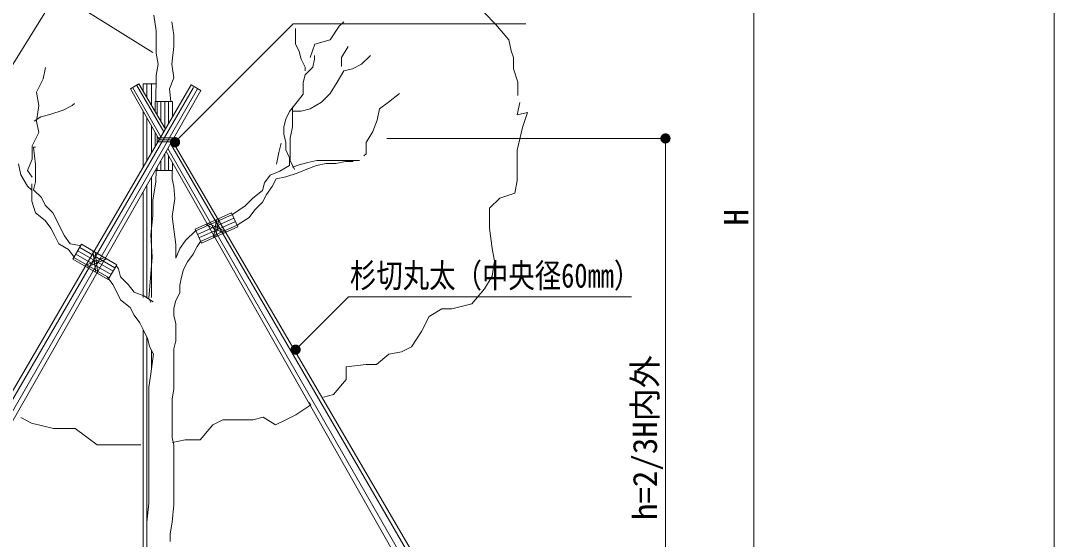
# Model space of a CAD drawing. Units: millimetres, scale not verified. Extents: x 161 to 2899, y 2060 to 3927.
# Drawn here: x 1885 to 2899, y 2893 to 3401 of the extents above; entities that cross this region are included whole.
import ezdxf
from ezdxf.enums import TextEntityAlignment as Align

# ---------------------------------------------------------------- set-up
doc = ezdxf.new("R2010")
doc.units = ezdxf.units.MM
doc.header["$LTSCALE"] = 10
for name, color, linetype, lineweight in [('_0-0_', 7, 'Continuous', 13), ('寸法', 1, 'Continuous', 13), ('本体', 7, 'Continuous', 13)]:
    doc.layers.add(name, color=color, linetype=linetype, lineweight=lineweight)
doc.styles.add('ＭＳ ゴシック', font='')
doc.styles.get('ＭＳ ゴシック').set_extended_font_data('MS Gothic')

# ---------------------------------------------------------------- blocks, each defined once
blk = doc.blocks.new('filled_dot')
at = {"color": 0, "linetype": 'Continuous', "lineweight": -2, "const_width": 1.25}
blk.add_lwpolyline([(-0.625, 0, 1), (0.625, 0, 1)], format="xyb", close=True, dxfattribs=at)

msp = doc.modelspace()

# ---------------------------------------------------------------- linework, layer by layer
at = {"layer": '_0-0_', "color": 6}
msp.add_lwpolyline([(2898.74, 3871.94), (160.62, 3871.94), (160.62, 2060.13), (2898.74, 2060.13)], close=True, dxfattribs=at)
at = {"layer": '寸法'}
for p, q in [((2604.01, 3718.12), (2604.01, 2699.42)), ((2014.35, 3370.28), (1920.65, 3428.7)), ((1496.49, 2748.34), (1915.36, 3420.21)), ((2243.83, 3286.01), (2517.23, 3286.01)), ((2517.23, 3286.01), (2517.23, 2699.42))]:
    msp.add_line(p, q, dxfattribs=at)
at = {"layer": '本体'}
for p, q in [((2339.64, 3409.13), (2350.6, 3398.17)), ((2015.31, 3406.94), (2017.5, 3391.6)), ((2032.84, 3400.36), (2035.04, 3387.21)), ((2197.2, 3395.98), (2201.58, 3400.36)), ((2350.6, 3398.17), (2363.74, 3382.83)), ((2017.5, 3391.6), (2017.5, 3380.64)), ((2035.04, 3387.21), (2035.04, 3376.26)), ((2154.17, 3393.88), (2154.17, 3386.31)), ((2188.43, 3382.83), (2197.2, 3395.98)), ((2017.5, 3380.64), (2017.5, 3369.68)), ((2154.17, 3386.31), (2154.17, 3378.75)), ((2154.17, 3378.75), (2157.95, 3371.18)), ((2168.71, 3365.3), (2173.09, 3378.45)), ((2173.09, 3378.45), (2188.43, 3382.83)), ((2363.74, 3382.83), (2365.94, 3371.87)), ((2017.5, 3369.68), (2019.7, 3358.73)), ((2035.04, 3376.26), (2032.84, 3358.73)), ((2157.95, 3371.18), (2159.84, 3363.62)), ((2173.08, 3363.62), (2173.08, 3367.4)), ((2205.96, 3376.26), (2199.39, 3365.3)), ((2219.11, 3358.73), (2227.88, 3367.49)), ((2365.94, 3371.87), (2368.13, 3365.3)), ((2019.7, 3358.73), (2017.5, 3347.77)), ((2032.84, 3358.73), (2035.04, 3345.58)), ((2159.84, 3363.62), (2163.62, 3356.05)), ((2171.19, 3356.05), (2173.08, 3363.62)), ((2199.39, 3365.3), (2199.39, 3356.54)), ((2210.35, 3354.34), (2219.11, 3358.73)), ((2368.13, 3365.3), (2368.13, 3354.34)), ((1908.96, 3355.42), (1906.77, 3344.46)), ((2017.5, 3347.77), (2017.37, 3322.26)), ((2161.73, 3340.92), (2163.62, 3348.49)), ((2163.62, 3348.49), (2171.19, 3356.05)), ((2163.62, 3356.05), (2163.62, 3352.27)), ((2195.01, 3341.2), (2201.58, 3352.15)), ((2201.58, 3352.15), (2210.35, 3354.34)), ((2368.13, 3354.34), (2372.51, 3341.2)), ((2051.99, 3338.45), (1705.56, 2745.62)), ((1906.77, 3344.46), (1900.19, 3331.31)), ((1992.38, 3334.74), (2000.68, 3339.45)), ((2026.63, 3295.05), (2000.68, 3339.45)), ((2004.69, 3339.63), (2017.46, 3339.63)), ((2004.69, 3332.98), (2004.69, 3339.63)), ((2035.04, 3345.58), (2030.65, 3334.62)), ((2051.99, 3338.45), (2061.32, 3333)), ((2161.73, 3329.57), (2161.73, 3340.92)), ((2188.43, 3330.24), (2195.01, 3341.2)), ((2372.51, 3341.2), (2372.51, 3330.24)), ((1714.43, 2724.15), (2061.32, 3333)), ((1900.19, 3331.31), (1902.38, 3318.16)), ((1992.38, 3334.74), (2020.69, 3284.89)), ((2030.65, 3334.62), (2031.94, 3322.26)), ((2156.06, 3322.01), (2161.73, 3329.57)), ((2179.67, 3321.47), (2188.43, 3330.24)), ((2256.37, 3330.24), (2245.41, 3321.47)), ((2372.51, 3330.24), (2372.51, 3328.05)), ((1902.38, 3318.16), (1900.19, 3302.82)), ((1926.49, 3313.78), (1935.25, 3318.16)), ((1935.25, 3318.16), (1937.45, 3320.35)), ((2016.6, 3322.26), (2033.53, 3322.26)), ((2016.6, 3322.26), (2016.6, 3312.22)), ((2033.53, 3322.26), (2033.53, 3306.76)), ((2148.49, 3312.55), (2156.06, 3322.01)), ((2151.18, 3317.09), (2151.18, 3308.32)), ((2168.71, 3314.9), (2179.67, 3321.47)), ((2245.41, 3321.47), (2236.64, 3314.9)), ((2371.89, 3309.05), (2374.36, 3321.4)), ((1898, 3302.82), (1904.57, 3307.2)), ((1904.57, 3307.2), (1913.34, 3309.4)), ((1913.34, 3309.4), (1926.49, 3313.78)), ((2004.69, 3257.51), (2004.69, 3313.07)), ((2144.71, 3304.99), (2148.49, 3312.55)), ((2151.18, 3312.71), (2159.94, 3312.71)), ((2151.18, 3308.32), (2151.18, 3297.37)), ((2159.94, 3312.71), (2168.71, 3314.9)), ((2236.64, 3314.9), (2234.45, 3303.94)), ((2381.77, 3311.52), (2371.89, 3309.05)), ((2376.83, 3296.7), (2381.77, 3311.52)), ((1900.19, 3302.82), (1902.38, 3291.87)), ((2142.82, 3297.42), (2144.71, 3304.99)), ((2142.82, 3289.86), (2142.82, 3297.42)), ((2151.18, 3297.37), (2148.99, 3286.41)), ((2234.45, 3303.94), (2230.07, 3292.98)), ((2371.89, 3274.48), (2376.83, 3296.7)), ((1902.38, 3291.87), (1895.81, 3278.72)), ((2016.6, 3292.1), (2016.6, 3277.79)), ((2019.34, 3286.73), (2034.96, 3286.73)), ((2144.71, 3282.29), (2142.82, 3289.86)), ((2148.99, 3286.41), (2148.99, 3275.45)), ((2230.07, 3292.98), (2223.49, 3282.03)), ((1895.81, 3278.72), (1895.81, 3265.57)), ((1897.38, 3277.39), (1899.27, 3277.39)), ((1899.27, 3260.37), (1897.38, 3277.39)), ((2019.34, 3282.73), (2033.16, 3282.73)), ((2020.6, 3284.73), (2033.82, 3284.73)), ((2374.46, 2700.07), (2033.85, 3282.71)), ((2138.03, 3272.12), (2140.33, 3281.29)), ((2144.71, 3274.73), (2144.71, 3282.29)), ((2223.49, 3282.03), (2223.49, 3271.07)), ((1895.81, 3265.57), (1891.43, 3254.61)), ((2027.29, 3273.27), (2352.97, 2699.82)), ((2135.74, 3260.65), (2138.03, 3272.12)), ((2148.49, 3267.16), (2144.71, 3274.73)), ((2148.49, 3259.6), (2148.49, 3267.16)), ((2148.99, 3275.45), (2148.99, 3264.5)), ((2223.49, 3271.07), (2221.3, 3268.88)), ((2371.89, 3244.84), (2371.89, 3274.48)), ((1882.66, 3261.19), (1884.85, 3250.23)), ((1899.27, 3252.81), (1899.27, 3260.37)), ((2033.53, 3262.29), (2033.53, 3254.73)), ((2139.04, 3253.93), (2148.49, 3259.6)), ((2148.99, 3264.5), (2153.37, 3255.73)), ((2151.18, 3257.92), (2157.75, 3260.11)), ((2165.52, 3255.82), (2156.06, 3252.03)), ((2157.75, 3260.11), (2166.52, 3262.31)), ((2174.97, 3259.6), (2165.52, 3255.82)), ((2166.52, 3262.31), (2175.28, 3264.5)), ((2184.43, 3261.49), (2174.97, 3259.6)), ((2175.28, 3264.5), (2197.2, 3264.5)), ((2193.88, 3261.49), (2184.43, 3261.49)), ((2203.34, 3263.38), (2193.88, 3261.49)), ((2197.2, 3264.5), (2210.35, 3264.5)), ((2210.91, 3263.38), (2203.34, 3263.38)), ((2210.35, 3264.5), (2216.92, 3264.5)), ((1884.85, 3250.23), (1891.43, 3239.27)), ((1891.43, 3254.61), (1895.81, 3248.04)), ((1899.27, 3243.35), (1899.27, 3252.81)), ((2016.78, 3254.73), (2033.53, 3254.73)), ((2017.2, 3243.64), (2017.53, 3254.73)), ((2033.13, 3253.93), (2033.13, 3246.36)), ((2033.13, 3246.36), (2035.02, 3238.8)), ((2123.91, 3242.58), (2129.58, 3250.14)), ((2129.58, 3250.14), (2139.04, 3253.93)), ((2135.26, 3246.36), (2131.47, 3238.8)), ((2144.71, 3248.25), (2135.26, 3246.36)), ((2156.06, 3252.03), (2144.71, 3248.25)), ((1891.43, 3239.27), (1895.81, 3234.89)), ((1895.49, 3239.57), (1895.49, 3241.46)), ((1895.49, 3232), (1895.49, 3239.57)), ((1897.38, 3235.78), (1899.27, 3243.35)), ((1904.95, 3228.22), (1897.38, 3235.78)), ((2017.2, 3243.64), (2014.22, 3225.56)), ((2112.56, 3227.45), (2122.02, 3235.01)), ((2122.02, 3235.01), (2123.91, 3242.58)), ((2131.47, 3238.8), (2125.8, 3231.23)), ((2369.42, 3232.49), (2371.89, 3244.84)), ((1895.49, 3224.44), (1895.49, 3232)), ((1908.73, 3220.65), (1904.95, 3228.22)), ((2004.69, 3130.06), (2004.69, 3233.16)), ((2014.22, 3225.56), (2014.22, 3217.99)), ((2105, 3219.88), (2112.56, 3227.45)), ((2125.8, 3231.23), (2122.02, 3223.67)), ((2344.72, 3217.67), (2354.6, 3227.55)), ((2354.6, 3227.55), (2369.42, 3232.49)), ((1899.27, 3213.09), (1895.49, 3224.44)), ((1916.3, 3213.09), (1908.73, 3220.65)), ((2014.22, 3217.99), (2014.22, 3210.43)), ((2092.41, 3211.37), (2105, 3219.88)), ((2114.45, 3216.1), (2108.78, 3208.54)), ((2122.02, 3223.67), (2114.45, 3216.1)), ((2344.72, 3197.92), (2344.72, 3217.67)), ((1908.73, 3205.53), (1899.27, 3213.09)), ((1914.4, 3197.96), (1908.73, 3205.53)), ((1920.08, 3205.53), (1916.3, 3213.09)), ((1923.86, 3197.96), (1920.08, 3205.53)), ((2055.72, 3197.2), (2091.59, 3213.2)), ((2076.94, 3206.67), (2073.98, 3188.7)), ((2079.13, 3207.64), (2076.17, 3189.68)), ((2097.78, 3199.32), (2091.59, 3213.2)), ((2108.78, 3208.54), (2096.97, 3201.15)), ((1918.19, 3190.4), (1914.4, 3197.96)), ((1927.64, 3190.4), (1923.86, 3197.96)), ((2046.37, 3185.84), (2056.35, 3195.83)), ((2061.93, 3183.33), (2055.74, 3197.21)), ((2061.93, 3183.33), (2097.78, 3199.32)), ((2066, 3201.79), (2084.22, 3193.27)), ((2068.42, 3202.86), (2086.64, 3194.35)), ((2347.19, 3178.16), (2344.72, 3197.92)), ((1921.97, 3182.83), (1918.19, 3190.4)), ((1933.32, 3182.83), (1927.64, 3190.4)), ((2040.69, 3178.28), (2046.37, 3185.84)), ((2061.12, 3185.15), (2057.72, 3180.17)), ((1931.43, 3177.16), (1921.97, 3182.83)), ((1937.1, 3169.59), (1931.43, 3177.16)), ((1942.77, 3180.94), (1933.32, 3182.83)), ((1944.46, 3182.35), (1935.96, 3167.71)), ((1944.46, 3182.35), (1979.05, 3162.27)), ((1955.57, 3175.9), (1958.32, 3154.73)), ((1957.75, 3174.64), (1960.5, 3153.47)), ((2036.91, 3182.06), (2036.91, 3174.49)), ((2036.91, 3168.82), (2040.69, 3178.28)), ((2036.91, 3174.49), (2036.91, 3168.82)), ((2057.72, 3180.17), (2053.93, 3172.6)), ((2349.66, 3165.81), (2347.19, 3178.16)), ((1935.96, 3167.71), (1970.55, 3147.63)), ((1947.27, 3161.14), (1966.94, 3169.3)), ((1949.45, 3159.88), (1969.12, 3168.04)), ((2048.26, 3165.04), (2044.48, 3157.47)), ((2053.93, 3172.6), (2048.26, 3165.04)), ((2347.19, 3150.99), (2349.66, 3165.81)), ((1979.05, 3162.27), (1970.55, 3147.63)), ((1980.75, 3158.09), (1978.5, 3161.33)), ((1982.64, 3150.52), (1980.75, 3158.09)), ((2044.48, 3157.47), (2042.59, 3149.91)), ((1975.07, 3142.96), (1969.4, 3150.52)), ((1990.2, 3142.96), (1982.64, 3150.52)), ((2042.59, 3149.91), (2040.69, 3142.34)), ((2339.79, 3138.64), (2347.19, 3150.99)), ((1978.86, 3135.39), (1975.07, 3142.96)), ((1982.64, 3127.83), (1978.86, 3135.39)), ((1995.88, 3135.39), (1990.2, 3142.96)), ((2005.33, 3131.61), (1995.88, 3135.39)), ((2040.69, 3134.78), (2036.91, 3127.21)), ((2040.69, 3142.34), (2040.69, 3134.78)), ((2327.44, 3123.83), (2339.79, 3138.64)), ((1992.1, 3120.26), (1982.64, 3127.83)), ((2014.79, 3125.94), (2005.33, 3131.61)), ((2010.44, 3129.1), (2012.33, 3125.32)), ((2036.91, 3127.21), (2035.02, 3119.65)), ((2307.68, 3118.89), (2327.44, 3123.83)), ((1995.88, 3112.7), (1992.1, 3120.26)), ((2035.02, 3119.65), (2035.02, 3112.08)), ((2285.45, 3111.48), (2297.8, 3118.89)), ((2297.8, 3118.89), (2307.68, 3118.89)), ((2001.55, 3105.13), (1995.88, 3112.7)), ((2005.33, 3097.57), (2001.55, 3105.13)), ((2035.02, 3112.08), (2036.91, 3104.52)), ((2036.79, 3104.54), (2036.79, 3087.11)), ((2278.04, 3096.66), (2285.45, 3111.48)), ((2004.69, 2706.85), (2004.69, 3098.86)), ((2009.12, 3090), (2005.33, 3097.57)), ((2268.16, 3081.84), (2278.04, 3096.66)), ((2011.01, 3082.44), (2009.12, 3090)), ((2036.91, 3087.5), (2035.02, 3079.93)), ((2014.79, 3074.87), (2011.01, 3082.44)), ((2014.89, 3074.92), (2012.33, 3055.35)), ((2035.02, 3079.93), (2035.02, 3070.48)), ((2233.59, 3064.55), (2245.94, 3074.43)), ((2245.94, 3074.43), (2258.29, 3076.9)), ((2258.29, 3076.9), (2268.16, 3081.84)), ((2035.02, 3070.48), (2035.02, 3062.91)), ((2035.02, 3062.91), (2035.02, 3055.35)), ((2203.95, 3062.08), (2223.71, 3064.55)), ((2223.71, 3064.55), (2233.59, 3064.55)), ((2012.33, 3055.35), (2010.44, 3042.11)), ((2035.02, 3055.35), (2035.02, 3047.78)), ((2203.95, 3049.73), (2203.95, 3062.08)), ((2035.02, 3047.78), (2035.02, 3040.22)), ((2191.6, 3034.92), (2203.95, 3049.73)), ((2010.44, 3042.11), (2010.44, 3034.54)), ((2010.44, 3034.54), (2010.44, 3021.3)), ((2035.02, 3040.22), (2033.13, 3030.76)), ((2181.72, 3032.45), (2191.6, 3034.92)), ((2033.13, 3030.76), (2033.13, 3023.2)), ((2033.13, 3023.2), (2033.13, 3015.63)), ((2154.56, 3015.16), (2169.38, 3025.04)), ((2169.38, 3025.04), (2166.91, 3027.51)), ((1895.41, 3007.06), (1884.71, 3012.41)), ((2010.44, 3021.3), (2010.44, 3013.74)), ((2010.44, 3013.74), (2010.44, 3006.17)), ((2033.13, 3015.63), (2033.13, 3008.07)), ((2112.57, 3010.22), (2122.45, 3012.69)), ((2122.45, 3012.69), (2134.8, 3005.28)), ((2144.68, 3010.22), (2154.56, 3015.16)), ((1916.83, 3001.71), (1895.41, 3007.06)), ((1938.24, 3001.71), (1916.83, 3001.71)), ((1959.65, 2985.65), (1938.24, 3001.71)), ((2010.44, 3006.17), (2010.44, 2994.83)), ((2033.13, 3008.07), (2033.13, 3000.5)), ((2060.71, 2990.46), (2073.06, 3005.28)), ((2073.06, 3005.28), (2082.94, 3010.22)), ((2082.94, 3010.22), (2092.82, 3010.22)), ((2092.82, 3010.22), (2112.57, 3010.22)), ((2134.8, 3005.28), (2144.68, 3010.22)), ((2010.44, 2994.83), (2010.44, 2987.26)), ((2033.13, 3000.5), (2033.13, 2992.94)), ((2033.13, 2992.94), (2035.02, 2985.37)), ((1981.06, 2985.65), (1959.65, 2985.65)), ((2002.47, 2985.65), (1981.06, 2985.65)), ((2010.44, 2987.26), (2010.44, 2977.81)), ((2033.54, 2987.99), (2045.89, 2990.46)), ((2035.02, 2985.37), (2035.02, 2977.81)), ((2045.89, 2990.46), (2060.71, 2990.46)), ((2010.44, 2977.81), (2010.44, 2968.35)), ((2035.02, 2977.81), (2035.02, 2962.68)), ((2010.44, 2968.35), (2010.44, 2960.79)), ((2035.02, 2962.68), (2035.02, 2955.11)), ((2010.44, 2960.79), (2010.44, 2947.55)), ((2035.02, 2955.11), (2035.02, 2945.66)), ((2010.44, 2947.55), (2010.44, 2936.2)), ((2035.02, 2945.66), (2035.02, 2934.31)), ((2010.44, 2936.2), (2010.44, 2928.63)), ((2035.02, 2934.31), (2035.02, 2926.74)), ((2010.44, 2928.63), (2008.54, 2909.72)), ((2035.02, 2926.74), (2033.13, 2909.72)), ((2008.54, 2909.72), (2008.54, 2902.16)), ((2008.54, 2902.16), (2008.54, 2890.81)), ((2033.13, 2909.72), (2031.24, 2898.37)), ((2031.24, 2898.37), (2031.24, 2890.81))]:
    msp.add_line(p, q, dxfattribs=at)
at = {"layer": '本体', "color": 4}
for p, q in [((2025.1, 3292.44), (1998.68, 3337.95)), ((2008.56, 3325.96), (2008.56, 3339.63)), ((2013.14, 3318.13), (2013.14, 3339.63)), ((2054.37, 3335.85), (1707.93, 2739.87)), ((1711.6, 2731.01), (2058.22, 3334.75)), ((1994.68, 3335.59), (2022.27, 3287.59)), ((2018.6, 3322.26), (2018.6, 3308.79)), ((2022.33, 3322.26), (2022.33, 3302.41)), ((2026.06, 3322.26), (2026.06, 3296.03)), ((2029.8, 3322.26), (2029.8, 3300.37)), ((2008.56, 3264.14), (2008.56, 3306.24)), ((2013.14, 3271.97), (2013.14, 3298.18)), ((2018.6, 3288.57), (2018.6, 3281.21)), ((2028.89, 3276.07), (2360.14, 2699.57)), ((2369.31, 2699.63), (2031.72, 3281.04)), ((2026.06, 3271.04), (2026.06, 3254.73)), ((2029.8, 3268.86), (2029.8, 3254.73)), ((2018.6, 3257.94), (2018.6, 3254.73)), ((2022.33, 3264.49), (2022.33, 3254.73)), ((2013.14, 3130.06), (2013.14, 3248.44)), ((2008.56, 3130.06), (2008.56, 3240.4)), ((2056.53, 3195.37), (2092.41, 3211.37)), ((2058.08, 3191.97), (2093.93, 3207.97)), ((2059.6, 3188.56), (2095.45, 3204.56)), ((2061.12, 3185.15), (2096.97, 3201.15)), ((1940.71, 3175.9), (1975.3, 3155.81)), ((1942.58, 3179.13), (1977.17, 3159.04)), ((1936.96, 3169.44), (1971.55, 3149.36)), ((1938.83, 3172.67), (1973.43, 3152.59)), ((2008.56, 2875.8), (2008.56, 3091.11)), ((2013.14, 3061.58), (2013.14, 3078.17))]:
    msp.add_line(p, q, dxfattribs=at)
at = {"layer": '本体', "color": 1}
for points in [[(2036.12, 3282.33), (2043.19, 3289.4), (2152.14, 3398.35), (2380.37, 3398.35)], [(2154.41, 3079.02), (2161.48, 3086.09), (2206.27, 3130.88), (2483.86, 3130.88)]]:
    msp.add_lwpolyline(points, dxfattribs=at)
at = {"layer": '本体'}
for points in [[(2036.91, 3182.06), (2033.2, 3209.41), (2035.75, 3227.26), (2035.02, 3238.8)], [(2010.44, 3129.1), (2013.81, 3169.63), (2012.28, 3191.56), (2014.22, 3210.43)]]:
    msp.add_lwpolyline(points, dxfattribs=at)

# ---------------------------------------------------------------- block references
at = {"layer": '寸法', "xscale": 4, "yscale": 4, "rotation": 270}
msp.add_blockref('filled_dot', (2517.23, 3286.01), dxfattribs=at)
at = {"layer": '本体', "color": 1, "xscale": 4, "yscale": 4, "rotation": 45}
for p in [(2036.12, 3282.33), (2154.41, 3079.02)]:
    msp.add_blockref('filled_dot', p, dxfattribs=at)

# ---------------------------------------------------------------- texts
at = {"layer": '寸法', "style": 'ＭＳ ゴシック'}
for s, p in [('H', (2586.51, 3208.77)), ('h=2/3H内外', (2497.07, 2992.71))]:
    msp.add_text(s, height=23.74, rotation=90, dxfattribs=at).set_placement(p, align=Align.MIDDLE_CENTER)
at = {"layer": '寸法', "color": 3, "style": 'ＭＳ ゴシック', "width": 0.8}
msp.add_text('杉切丸太（中央径60mm）', height=23.74, dxfattribs=at).set_placement((2207.72, 3132.67), align=Align.BOTTOM_LEFT)

doc.saveas('drawing.dxf')
